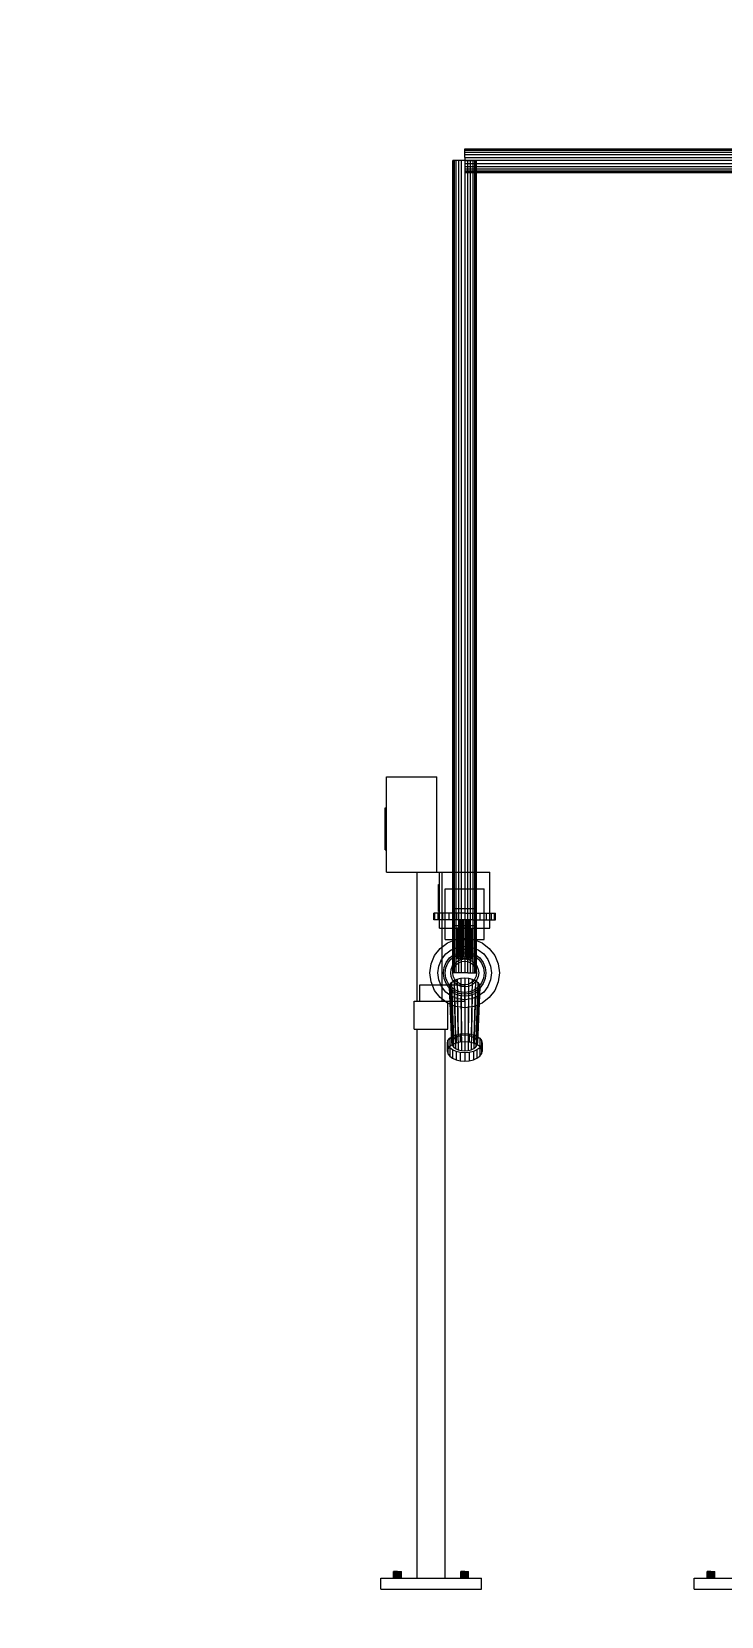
# Model space of a CAD drawing. Header units: millimetres. Extents: x -191664 to 191490, y -197311 to 10263.
# Drawn here: x -624 to 608, y -98248 to -95420 of the extents above; entities that cross this region are included whole.
import ezdxf

# ---------------------------------------------------------------- set-up
doc = ezdxf.new("R2010")
doc.units = ezdxf.units.MM
doc.layers.add('DET_mezcladora_frontal', color=7, linetype='Continuous', lineweight=0)
doc.layers.add('R15_COTAS_TRANSPORTE_P', color=1, linetype='Continuous', lineweight=0)
doc.dimstyles.new('PLANTA_20', dxfattribs={"dimtxt": 50, "dimasz": 30, "dimexe": 30, "dimexo": 16, "dimgap": 20, "dimtad": 1, "dimtih": 1, "dimtoh": 1, "dimdec": 1, "dimzin": 0, "dimdsep": 46, "dimcen": 0.09, "dimadec": 0, "dimazin": 0, "dimtfac": 1, "dimtdec": 4, "dimtofl": 0, "dimtmove": 0, "dimatfit": 3, "dimfxl": 1, "dimtolj": 1, "dimtzin": 0, "dimarcsym": 0})

# ---------------------------------------------------------------- blocks, each defined once
blk = doc.blocks.new('*D131')
at = {"layer": 'Defpoints', "color": 0, "transparency": 16777216}
for p in [(1100, -183968.1), (1139.8, -184162.7), (1104.6, -184212), (1304.6, -184212), (1304.6, -184212)]:
    blk.add_point(p, dxfattribs=at)
at = {"layer": 'R15_COTAS_TRANSPORTE_P', "color": 0, "lineweight": -2, "transparency": 16777216}
blk.add_arc((1304.6, -184212), 172, 140.0034, 169.9966, dxfattribs=at)
at = {"layer": 'R15_COTAS_TRANSPORTE_P', "color": 0, "transparency": 16777216}
for points in [[(1169.3, -184097.9), (1176.3, -184105), (1194, -184080.2)], [(1140.2, -184182.6), (1130.2, -184181.7), (1132.6, -184212)]]:
    blk.add_solid(points, dxfattribs=at)
blk = doc.blocks.new('*D132')
at = {"layer": 'Defpoints', "color": 0, "transparency": 16777216}
for p in [(-500, -194490), (-500, -194490), (500, -194490), (203.3, -194656.7), (439.7, -194832)]:
    blk.add_point(p, dxfattribs=at)
at = {"layer": 'R15_COTAS_TRANSPORTE_P', "color": 0, "lineweight": -2, "transparency": 16777216}
blk.add_arc((-500, -194490), 722.8, 342.3783, 357.6217, dxfattribs=at)
at = {"layer": 'R15_COTAS_TRANSPORTE_P', "color": 0, "transparency": 16777216}
for points in [[(217.2, -194519.9), (227.1, -194520.1), (222.8, -194490)], [(193.6, -194710.4), (184.1, -194707.2), (179.2, -194737.2)]]:
    blk.add_solid(points, dxfattribs=at)
blk = doc.blocks.new('*D133')
at = {"layer": 'Defpoints', "color": 0, "transparency": 16777216}
for p in [(439.7, -194148), (217.9, -194406.1), (-500, -194490), (-500, -194490), (500, -194490)]:
    blk.add_point(p, dxfattribs=at)
at = {"layer": 'R15_COTAS_TRANSPORTE_P', "color": 0, "lineweight": -2, "transparency": 16777216}
blk.add_arc((-500, -194490), 722.8, 2.3783, 17.6217, dxfattribs=at)
at = {"layer": 'R15_COTAS_TRANSPORTE_P', "color": 0, "transparency": 16777216}
for points in [[(184.1, -194272.8), (193.6, -194269.6), (179.2, -194242.8)], [(227.1, -194459.9), (217.2, -194460.1), (222.8, -194490)]]:
    blk.add_solid(points, dxfattribs=at)

msp = doc.modelspace()

# ---------------------------------------------------------------- linework, layer by layer
at = {"layer": 'DET_mezcladora_frontal', "color": 134, "true_color": 0x238fa9}
for p, q in [((150, -95629.52), (150, -95628.8)), ((150, -95628.8), (1440, -95628.8)), ((150, -95631.64), (150, -95629.52)), ((150, -95629.52), (1440, -95629.52)), ((150, -95635.01), (150, -95631.64)), ((150, -95631.64), (1440, -95631.64)), ((150, -95639.4), (150, -95635.01)), ((150, -95635.01), (1440, -95635.01)), ((150, -95644.51), (150, -95639.4)), ((150, -95639.4), (1440, -95639.4)), ((150, -95644.51), (150, -95650)), ((150, -95644.51), (1440, -95644.51)), ((129.52, -95650), (128.8, -95650)), ((128.8, -97100), (128.8, -95650)), ((131.64, -95650), (129.52, -95650)), ((129.52, -97100), (129.52, -95650)), ((135.01, -95650), (131.64, -95650)), ((131.64, -97100), (131.64, -95650)), ((139.4, -95650), (135.01, -95650)), ((135.01, -97100), (135.01, -95650)), ((144.51, -95650), (139.4, -95650)), ((139.4, -97100), (139.4, -95650)), ((150, -95650), (144.51, -95650)), ((144.51, -97100), (144.51, -95650)), ((150, -95650), (155.49, -95650)), ((150, -95650), (150, -97100)), ((150, -95650), (150, -95655.49)), ((1440, -95650), (150, -95650)), ((150, -95655.49), (150, -95660.6)), ((150, -95655.49), (1440, -95655.49)), ((150, -95660.6), (150, -95664.99)), ((150, -95660.6), (1440, -95660.6)), ((150, -95664.99), (150, -95668.36)), ((150, -95664.99), (1440, -95664.99)), ((150, -95668.36), (150, -95670.48)), ((150, -95668.36), (1440, -95668.36)), ((150, -95670.48), (150, -95671.2)), ((150, -95670.48), (1440, -95670.48)), ((150, -95671.2), (1440, -95671.2)), ((155.49, -95650), (160.6, -95650)), ((155.49, -97100), (155.49, -95650)), ((160.6, -95650), (164.99, -95650)), ((160.6, -97100), (160.6, -95650)), ((164.99, -95650), (168.36, -95650)), ((164.99, -97100), (164.99, -95650)), ((168.36, -95650), (170.48, -95650)), ((168.36, -97100), (168.36, -95650)), ((170.48, -95650), (171.2, -95650)), ((170.48, -97100), (170.48, -95650)), ((171.2, -97100), (171.2, -95650)), ((129.52, -97094.51), (131.64, -97089.4)), ((131.64, -97089.4), (135.01, -97085.01)), ((135.01, -97085.01), (139.4, -97081.64)), ((139.4, -97081.64), (144.51, -97079.52)), ((144.51, -97079.52), (150, -97078.8)), ((150, -97078.8), (155.49, -97079.52)), ((155.49, -97079.52), (160.6, -97081.64)), ((160.6, -97081.64), (164.99, -97085.01)), ((164.99, -97085.01), (168.36, -97089.4)), ((168.36, -97089.4), (170.48, -97094.51)), ((128.8, -97100), (129.52, -97094.51)), ((129.52, -97105.49), (128.8, -97100)), ((129.52, -97100), (128.8, -97100)), ((131.64, -97100), (129.52, -97100)), ((131.64, -97110.6), (129.52, -97105.49)), ((135.01, -97100), (131.64, -97100)), ((135.01, -97114.99), (131.64, -97110.6)), ((139.4, -97100), (135.01, -97100)), ((139.4, -97118.36), (135.01, -97114.99)), ((144.51, -97100), (139.4, -97100)), ((144.51, -97120.48), (139.4, -97118.36)), ((150, -97100), (144.51, -97100)), ((155.49, -97100), (150, -97100)), ((155.49, -97100), (160.6, -97100)), ((160.6, -97118.36), (155.49, -97120.48)), ((160.6, -97100), (164.99, -97100)), ((164.99, -97114.99), (160.6, -97118.36)), ((164.99, -97100), (168.36, -97100)), ((168.36, -97110.6), (164.99, -97114.99)), ((168.36, -97100), (170.48, -97100)), ((170.48, -97105.49), (168.36, -97110.6)), ((170.48, -97094.51), (171.2, -97100)), ((171.2, -97100), (170.48, -97105.49)), ((170.48, -97100), (171.2, -97100)), ((150, -97121.2), (144.51, -97120.48)), ((155.49, -97120.48), (150, -97121.2))]:
    msp.add_line(p, q, dxfattribs=at)
at = {"layer": 'DET_mezcladora_frontal', "color": 139, "true_color": 0x344b58}
for p, q in [((10, -96750), (100, -96750)), ((10, -96920), (10, -96750)), ((100, -96920), (100, -96750)), ((10, -96920), (100, -96920)), ((65, -96920), (110, -96920)), ((65, -97150), (65, -96920)), ((105, -96920), (195, -96920)), ((105, -97020), (105, -96920)), ((110, -97150), (110, -96920)), ((195, -97020), (195, -96920)), ((115, -96950), (185, -96950)), ((115, -97040), (115, -96950)), ((185, -97040), (185, -96950)), ((96.87, -96993), (95, -96993)), ((95, -97005), (95, -96993)), ((96.87, -97005), (95, -97005)), ((102.37, -96993), (96.87, -96993)), ((96.87, -97005), (96.87, -96993)), ((102.37, -97005), (96.87, -97005)), ((111.11, -96993), (102.37, -96993)), ((102.37, -97005), (102.37, -96993)), ((111.11, -97005), (102.37, -97005)), ((122.5, -96993), (111.11, -96993)), ((111.11, -97005), (111.11, -96993)), ((122.5, -97005), (111.11, -97005)), ((135.76, -96993), (122.5, -96993)), ((122.5, -97005), (122.5, -96993)), ((135.76, -97005), (122.5, -97005)), ((130, -96985), (170, -96985)), ((130, -97015), (130, -96985)), ((150, -96993), (135.76, -96993)), ((135.76, -97005), (135.76, -96993)), ((150, -97005), (135.76, -97005)), ((150, -96993), (164.24, -96993)), ((150, -96993), (150, -97005)), ((164.24, -97005), (150, -97005)), ((164.24, -96993), (177.5, -96993)), ((164.24, -97005), (164.24, -96993)), ((164.24, -97005), (177.5, -97005)), ((170, -97015), (170, -96985)), ((177.5, -96993), (188.89, -96993)), ((177.5, -97005), (177.5, -96993)), ((177.5, -97005), (188.89, -97005)), ((188.89, -96993), (197.63, -96993)), ((188.89, -97005), (188.89, -96993)), ((188.89, -97005), (197.63, -97005)), ((197.63, -96993), (203.13, -96993)), ((197.63, -97005), (197.63, -96993)), ((197.63, -97005), (203.13, -97005)), ((203.13, -96993), (205, -96993)), ((203.13, -97005), (203.13, -96993)), ((203.13, -97005), (205, -97005)), ((205, -97005), (205, -96993)), ((105, -97020), (195, -97020)), ((130, -97015), (170, -97015)), ((115, -97040), (185, -97040)), ((70, -97121.2), (150, -97121.2)), ((70, -97150), (70, -97121.2)), ((150, -97150), (150, -97121.2)), ((60, -97150), (120, -97150)), ((60, -97200), (60, -97150)), ((65, -97150), (110, -97150)), ((70, -97150), (150, -97150)), ((120, -97200), (120, -97150)), ((60, -97200), (120, -97200)), ((65, -97200), (115, -97200)), ((65, -98180), (65, -97200)), ((115, -98180), (115, -97200)), ((0, -98180), (180, -98180)), ((0, -98200), (0, -98180)), ((65, -98180), (115, -98180)), ((180, -98200), (180, -98180)), ((560, -98180), (740, -98180)), ((560, -98200), (560, -98180)), ((0, -98200), (180, -98200)), ((560, -98200), (740, -98200))]:
    msp.add_line(p, q, dxfattribs=at)
at = {"layer": 'DET_mezcladora_frontal', "color": 123, "true_color": 0x86bdb6}
for p, q in [((8, -96805), (10, -96805)), ((8, -96880), (8, -96805)), ((10, -96880), (10, -96805)), ((8, -96880), (10, -96880))]:
    msp.add_line(p, q, dxfattribs=at)
at = {"layer": 'DET_mezcladora_frontal', "color": 253, "true_color": 0x8fc2bd}
for p, q in [((103, -96942), (105, -96942)), ((103, -96990), (103, -96942)), ((105, -96990), (105, -96942)), ((103, -96990), (105, -96990))]:
    msp.add_line(p, q, dxfattribs=at)
at = {"layer": 'DET_mezcladora_frontal', "color": 9, "true_color": 0xb9c5c9}
for p, q in [((141.31, -97005), (141, -97005)), ((141, -97072), (141, -97005)), ((142.21, -97005), (141.31, -97005)), ((141.31, -97072), (141.31, -97005)), ((143.64, -97005), (142.21, -97005)), ((142.21, -97072), (142.21, -97005)), ((145.5, -97005), (143.64, -97005)), ((143.64, -97072), (143.64, -97005)), ((147.67, -97005), (145.5, -97005)), ((145.5, -97072), (145.5, -97005)), ((150, -97005), (147.67, -97005)), ((147.67, -97072), (147.67, -97005)), ((150, -97005), (152.33, -97005)), ((150, -97005), (150, -97072)), ((152.33, -97005), (154.5, -97005)), ((152.33, -97072), (152.33, -97005)), ((154.5, -97005), (156.36, -97005)), ((154.5, -97072), (154.5, -97005)), ((156.36, -97005), (157.79, -97005)), ((156.36, -97072), (156.36, -97005)), ((157.79, -97005), (158.69, -97005)), ((157.79, -97072), (157.79, -97005)), ((158.69, -97005), (159, -97005)), ((158.69, -97072), (158.69, -97005)), ((159, -97072), (159, -97005)), ((136.48, -97020), (136, -97020)), ((136, -97058), (136, -97020)), ((137.88, -97020), (136.48, -97020)), ((136.48, -97058), (136.48, -97020)), ((140.1, -97020), (137.88, -97020)), ((137.88, -97058), (137.88, -97020)), ((143, -97020), (140.1, -97020)), ((140.1, -97058), (140.1, -97020)), ((146.38, -97020), (143, -97020)), ((143, -97058), (143, -97020)), ((150, -97020), (146.38, -97020)), ((146.38, -97058), (146.38, -97020)), ((150, -97020), (153.62, -97020)), ((150, -97020), (150, -97058)), ((153.62, -97020), (157, -97020)), ((153.62, -97058), (153.62, -97020)), ((157, -97020), (159.9, -97020)), ((157, -97058), (157, -97020)), ((159.9, -97020), (162.12, -97020)), ((159.9, -97058), (159.9, -97020)), ((162.12, -97020), (163.52, -97020)), ((162.12, -97058), (162.12, -97020)), ((163.52, -97020), (164, -97020)), ((163.52, -97058), (163.52, -97020)), ((164, -97058), (164, -97020)), ((96.31, -97069), (106.16, -97056.16)), ((106.16, -97056.16), (119, -97046.31)), ((116.06, -97066.06), (126, -97058.43)), ((119, -97046.31), (133.95, -97040.11)), ((126, -97058.43), (137.58, -97053.64)), ((133.95, -97040.11), (150, -97038)), ((136.48, -97040), (136, -97040)), ((136, -97075), (136, -97040)), ((136.48, -97058), (136, -97058)), ((137.88, -97040), (136.48, -97040)), ((136.48, -97075), (136.48, -97040)), ((137.88, -97058), (136.48, -97058)), ((137.58, -97053.64), (150, -97052)), ((140.1, -97040), (137.88, -97040)), ((137.88, -97075), (137.88, -97040)), ((140.1, -97058), (137.88, -97058)), ((143, -97040), (140.1, -97040)), ((140.1, -97075), (140.1, -97040)), ((143, -97058), (140.1, -97058)), ((146.38, -97040), (143, -97040)), ((143, -97075), (143, -97040)), ((146.38, -97058), (143, -97058)), ((150, -97040), (146.38, -97040)), ((146.38, -97075), (146.38, -97040)), ((150, -97058), (146.38, -97058)), ((150, -97038), (166.05, -97040.11)), ((150, -97040), (153.62, -97040)), ((150, -97040), (150, -97075)), ((150, -97052), (162.42, -97053.64)), ((153.62, -97058), (150, -97058)), ((153.62, -97040), (157, -97040)), ((153.62, -97075), (153.62, -97040)), ((153.62, -97058), (157, -97058)), ((157, -97040), (159.9, -97040)), ((157, -97075), (157, -97040)), ((157, -97058), (159.9, -97058)), ((159.9, -97040), (162.12, -97040)), ((159.9, -97075), (159.9, -97040)), ((159.9, -97058), (162.12, -97058)), ((162.12, -97040), (163.52, -97040)), ((162.12, -97075), (162.12, -97040)), ((162.12, -97058), (163.52, -97058)), ((162.42, -97053.64), (174, -97058.43)), ((163.52, -97040), (164, -97040)), ((163.52, -97075), (163.52, -97040)), ((163.52, -97058), (164, -97058)), ((164, -97075), (164, -97040)), ((166.05, -97040.11), (181, -97046.31)), ((174, -97058.43), (183.94, -97066.06)), ((181, -97046.31), (193.84, -97056.16)), ((193.84, -97056.16), (203.69, -97069)), ((88, -97100), (90.11, -97083.95)), ((90.11, -97083.95), (96.31, -97069)), ((102, -97100), (103.64, -97087.58)), ((103.64, -97087.58), (108.43, -97076)), ((108.43, -97076), (116.06, -97066.06)), ((125.85, -97093.53), (128.35, -97087.5)), ((128.35, -97087.5), (132.32, -97082.32)), ((132.32, -97082.32), (137.5, -97078.35)), ((136.48, -97075), (136, -97075)), ((137.88, -97075), (136.48, -97075)), ((137.5, -97078.35), (143.53, -97075.85)), ((140.1, -97075), (137.88, -97075)), ((143, -97075), (140.1, -97075)), ((141.31, -97072), (141, -97072)), ((142.21, -97072), (141.31, -97072)), ((143.64, -97072), (142.21, -97072)), ((146.38, -97075), (143, -97075)), ((143.53, -97075.85), (150, -97075)), ((145.5, -97072), (143.64, -97072)), ((147.67, -97072), (145.5, -97072)), ((150, -97075), (146.38, -97075)), ((150, -97072), (147.67, -97072)), ((152.33, -97072), (150, -97072)), ((153.62, -97075), (150, -97075)), ((150, -97075), (156.47, -97075.85)), ((152.33, -97072), (154.5, -97072)), ((153.62, -97075), (157, -97075)), ((154.5, -97072), (156.36, -97072)), ((156.36, -97072), (157.79, -97072)), ((156.47, -97075.85), (162.5, -97078.35)), ((157, -97075), (159.9, -97075)), ((157.79, -97072), (158.69, -97072)), ((158.69, -97072), (159, -97072)), ((159.9, -97075), (162.12, -97075)), ((162.12, -97075), (163.52, -97075)), ((162.5, -97078.35), (167.68, -97082.32)), ((163.52, -97075), (164, -97075)), ((167.68, -97082.32), (171.65, -97087.5)), ((171.65, -97087.5), (174.15, -97093.53)), ((183.94, -97066.06), (191.57, -97076)), ((191.57, -97076), (196.36, -97087.58)), ((196.36, -97087.58), (198, -97100)), ((203.69, -97069), (209.89, -97083.95)), ((209.89, -97083.95), (212, -97100)), ((90.11, -97116.05), (88, -97100)), ((96.31, -97131), (90.11, -97116.05)), ((103.64, -97112.42), (102, -97100)), ((108.43, -97124), (103.64, -97112.42)), ((125, -97100), (125.85, -97093.53)), ((125.85, -97106.47), (125, -97100)), ((128.35, -97112.5), (125.85, -97106.47)), ((132.32, -97117.68), (128.35, -97112.5)), ((137.5, -97121.65), (132.32, -97117.68)), ((167.68, -97117.68), (162.5, -97121.65)), ((171.65, -97112.5), (167.68, -97117.68)), ((174.15, -97106.47), (171.65, -97112.5)), ((174.15, -97093.53), (175, -97100)), ((175, -97100), (174.15, -97106.47)), ((196.36, -97112.42), (191.57, -97124)), ((198, -97100), (196.36, -97112.42)), ((209.89, -97116.05), (203.69, -97131)), ((212, -97100), (209.89, -97116.05)), ((106.16, -97143.84), (96.31, -97131)), ((119, -97153.69), (106.16, -97143.84)), ((116.06, -97133.94), (108.43, -97124)), ((126, -97141.57), (116.06, -97133.94)), ((137.58, -97146.36), (126, -97141.57)), ((143.53, -97124.15), (137.5, -97121.65)), ((150, -97148), (137.58, -97146.36)), ((150, -97125), (143.53, -97124.15)), ((156.47, -97124.15), (150, -97125)), ((162.42, -97146.36), (150, -97148)), ((162.5, -97121.65), (156.47, -97124.15)), ((174, -97141.57), (162.42, -97146.36)), ((183.94, -97133.94), (174, -97141.57)), ((193.84, -97143.84), (181, -97153.69)), ((191.57, -97124), (183.94, -97133.94)), ((203.69, -97131), (193.84, -97143.84)), ((133.95, -97159.89), (119, -97153.69)), ((150, -97162), (133.95, -97159.89)), ((166.05, -97159.89), (150, -97162)), ((181, -97153.69), (166.05, -97159.89)), ((119, -97225), (120.06, -97220.55)), ((120.06, -97229.45), (119, -97225)), ((119, -97240), (119, -97225)), ((120.06, -97220.55), (123.15, -97216.4)), ((120.06, -97220.55), (120.06, -97235.55)), ((123.15, -97233.6), (120.06, -97229.45)), ((120.06, -97229.45), (120.06, -97244.45)), ((123.15, -97231.4), (120.06, -97235.55)), ((123.15, -97216.4), (128.08, -97212.84)), ((123.15, -97216.4), (123.15, -97231.4)), ((128.08, -97227.84), (123.15, -97231.4)), ((128.08, -97212.84), (134.5, -97210.11)), ((128.08, -97212.84), (128.08, -97227.84)), ((134.5, -97225.11), (128.08, -97227.84)), ((134.5, -97210.11), (141.98, -97208.39)), ((134.5, -97210.11), (134.5, -97225.11)), ((141.98, -97223.39), (134.5, -97225.11)), ((141.98, -97208.39), (150, -97207.8)), ((141.98, -97208.39), (141.98, -97223.39)), ((150, -97222.8), (141.98, -97223.39)), ((150, -97207.8), (158.02, -97208.39)), ((150, -97207.8), (150, -97222.8)), ((158.02, -97223.39), (150, -97222.8)), ((158.02, -97208.39), (165.5, -97210.11)), ((158.02, -97208.39), (158.02, -97223.39)), ((165.5, -97225.11), (158.02, -97223.39)), ((165.5, -97210.11), (171.92, -97212.84)), ((165.5, -97210.11), (165.5, -97225.11)), ((171.92, -97227.84), (165.5, -97225.11)), ((171.92, -97212.84), (176.85, -97216.4)), ((171.92, -97212.84), (171.92, -97227.84)), ((176.85, -97231.4), (171.92, -97227.84)), ((176.85, -97216.4), (179.94, -97220.55)), ((176.85, -97216.4), (176.85, -97231.4)), ((179.94, -97229.45), (176.85, -97233.6)), ((179.94, -97235.55), (176.85, -97231.4)), ((179.94, -97220.55), (181, -97225)), ((179.94, -97220.55), (179.94, -97235.55)), ((181, -97225), (179.94, -97229.45)), ((179.94, -97229.45), (179.94, -97244.45)), ((181, -97225), (181, -97240)), ((120.06, -97235.55), (119, -97240)), ((119, -97240), (120.06, -97244.45)), ((120.06, -97244.45), (123.15, -97248.6)), ((128.08, -97237.16), (123.15, -97233.6)), ((123.15, -97233.6), (123.15, -97248.6)), ((123.15, -97248.6), (128.08, -97252.16)), ((134.5, -97239.89), (128.08, -97237.16)), ((128.08, -97237.16), (128.08, -97252.16)), ((128.08, -97252.16), (134.5, -97254.89)), ((141.98, -97241.61), (134.5, -97239.89)), ((134.5, -97239.89), (134.5, -97254.89)), ((134.5, -97254.89), (141.98, -97256.61)), ((150, -97242.2), (141.98, -97241.61)), ((141.98, -97241.61), (141.98, -97256.61)), ((141.98, -97256.61), (150, -97257.2)), ((158.02, -97241.61), (150, -97242.2)), ((150, -97242.2), (150, -97257.2)), ((150, -97257.2), (158.02, -97256.61)), ((165.5, -97239.89), (158.02, -97241.61)), ((158.02, -97241.61), (158.02, -97256.61)), ((158.02, -97256.61), (165.5, -97254.89)), ((171.92, -97237.16), (165.5, -97239.89)), ((165.5, -97239.89), (165.5, -97254.89)), ((165.5, -97254.89), (171.92, -97252.16)), ((176.85, -97233.6), (171.92, -97237.16)), ((171.92, -97237.16), (171.92, -97252.16)), ((171.92, -97252.16), (176.85, -97248.6)), ((176.85, -97233.6), (176.85, -97248.6)), ((176.85, -97248.6), (179.94, -97244.45)), ((181, -97240), (179.94, -97235.55)), ((179.94, -97244.45), (181, -97240)), ((23.24, -98168), (23, -98168)), ((23, -98180), (23, -98168)), ((23.24, -98180), (23, -98180)), ((23.94, -98168), (23.24, -98168)), ((23.24, -98180), (23.24, -98168)), ((23.94, -98180), (23.24, -98180)), ((25.05, -98168), (23.94, -98168)), ((23.94, -98180), (23.94, -98168)), ((25.05, -98180), (23.94, -98180)), ((26.5, -98168), (25.05, -98168)), ((25.05, -98180), (25.05, -98168)), ((26.5, -98180), (25.05, -98180)), ((28.19, -98168), (26.5, -98168)), ((26.5, -98180), (26.5, -98168)), ((28.19, -98180), (26.5, -98180)), ((30, -98168), (28.19, -98168)), ((28.19, -98180), (28.19, -98168)), ((30, -98180), (28.19, -98180)), ((30, -98168), (31.81, -98168)), ((30, -98168), (30, -98180)), ((31.81, -98180), (30, -98180)), ((31.81, -98168), (33.5, -98168)), ((31.81, -98180), (31.81, -98168)), ((31.81, -98180), (33.5, -98180)), ((33.5, -98168), (34.95, -98168)), ((33.5, -98180), (33.5, -98168)), ((33.5, -98180), (34.95, -98180)), ((34.95, -98168), (36.06, -98168)), ((34.95, -98180), (34.95, -98168)), ((34.95, -98180), (36.06, -98180)), ((36.06, -98168), (36.76, -98168)), ((36.06, -98180), (36.06, -98168)), ((36.06, -98180), (36.76, -98180)), ((36.76, -98168), (37, -98168)), ((36.76, -98180), (36.76, -98168)), ((36.76, -98180), (37, -98180)), ((37, -98180), (37, -98168)), ((143.24, -98168), (143, -98168)), ((143, -98180), (143, -98168)), ((143.24, -98180), (143, -98180)), ((143.94, -98168), (143.24, -98168)), ((143.24, -98180), (143.24, -98168)), ((143.94, -98180), (143.24, -98180)), ((145.05, -98168), (143.94, -98168)), ((143.94, -98180), (143.94, -98168)), ((145.05, -98180), (143.94, -98180)), ((146.5, -98168), (145.05, -98168)), ((145.05, -98180), (145.05, -98168)), ((146.5, -98180), (145.05, -98180)), ((148.19, -98168), (146.5, -98168)), ((146.5, -98180), (146.5, -98168)), ((148.19, -98180), (146.5, -98180)), ((150, -98168), (148.19, -98168)), ((148.19, -98180), (148.19, -98168)), ((150, -98180), (148.19, -98180)), ((150, -98168), (151.81, -98168)), ((150, -98168), (150, -98180)), ((151.81, -98180), (150, -98180)), ((151.81, -98168), (153.5, -98168)), ((151.81, -98180), (151.81, -98168)), ((151.81, -98180), (153.5, -98180)), ((153.5, -98168), (154.95, -98168)), ((153.5, -98180), (153.5, -98168)), ((153.5, -98180), (154.95, -98180)), ((154.95, -98168), (156.06, -98168)), ((154.95, -98180), (154.95, -98168)), ((154.95, -98180), (156.06, -98180)), ((156.06, -98168), (156.76, -98168)), ((156.06, -98180), (156.06, -98168)), ((156.06, -98180), (156.76, -98180)), ((156.76, -98168), (157, -98168)), ((156.76, -98180), (156.76, -98168)), ((156.76, -98180), (157, -98180)), ((157, -98180), (157, -98168)), ((583.24, -98168), (583, -98168)), ((583, -98180), (583, -98168)), ((583.24, -98180), (583, -98180)), ((583.94, -98168), (583.24, -98168)), ((583.24, -98180), (583.24, -98168)), ((583.94, -98180), (583.24, -98180)), ((585.05, -98168), (583.94, -98168)), ((583.94, -98180), (583.94, -98168)), ((585.05, -98180), (583.94, -98180)), ((586.5, -98168), (585.05, -98168)), ((585.05, -98180), (585.05, -98168)), ((586.5, -98180), (585.05, -98180)), ((588.19, -98168), (586.5, -98168)), ((586.5, -98180), (586.5, -98168)), ((588.19, -98180), (586.5, -98180)), ((590, -98168), (588.19, -98168)), ((588.19, -98180), (588.19, -98168)), ((590, -98180), (588.19, -98180)), ((590, -98168), (591.81, -98168)), ((590, -98168), (590, -98180)), ((591.81, -98180), (590, -98180)), ((591.81, -98168), (593.5, -98168)), ((591.81, -98180), (591.81, -98168)), ((591.81, -98180), (593.5, -98180)), ((593.5, -98168), (594.95, -98168)), ((593.5, -98180), (593.5, -98168)), ((593.5, -98180), (594.95, -98180)), ((594.95, -98168), (596.06, -98168)), ((594.95, -98180), (594.95, -98168)), ((594.95, -98180), (596.06, -98180)), ((596.06, -98168), (596.76, -98168)), ((596.06, -98180), (596.06, -98168)), ((596.06, -98180), (596.76, -98180)), ((596.76, -98168), (597, -98168)), ((596.76, -98180), (596.76, -98168)), ((596.76, -98180), (597, -98180)), ((597, -98180), (597, -98168))]:
    msp.add_line(p, q, dxfattribs=at)
at = {"layer": 'DET_mezcladora_frontal', "color": 55, "true_color": 0xb2944d}
for p, q in [((140.16, -97063.29), (150, -97062)), ((150, -97062), (159.84, -97063.29)), ((112, -97100), (113.29, -97090.16)), ((113.29, -97090.16), (117.09, -97081)), ((115, -97100), (116.19, -97090.94)), ((116.19, -97090.94), (119.69, -97082.5)), ((117.09, -97081), (123.13, -97073.13)), ((119.69, -97082.5), (125.25, -97075.25)), ((123.13, -97073.13), (131, -97067.09)), ((125.25, -97075.25), (132.5, -97069.69)), ((131, -97067.09), (140.16, -97063.29)), ((132.5, -97069.69), (140.94, -97066.19)), ((140.94, -97066.19), (150, -97065)), ((150, -97065), (159.06, -97066.19)), ((159.06, -97066.19), (167.5, -97069.69)), ((159.84, -97063.29), (169, -97067.09)), ((167.5, -97069.69), (174.75, -97075.25)), ((169, -97067.09), (176.87, -97073.13)), ((174.75, -97075.25), (180.31, -97082.5)), ((176.87, -97073.13), (182.91, -97081)), ((180.31, -97082.5), (183.81, -97090.94)), ((182.91, -97081), (186.71, -97090.16)), ((183.81, -97090.94), (185, -97100)), ((186.71, -97090.16), (188, -97100)), ((113.29, -97109.84), (112, -97100)), ((117.09, -97119), (113.29, -97109.84)), ((116.19, -97109.06), (115, -97100)), ((119.69, -97117.5), (116.19, -97109.06)), ((123.13, -97126.87), (117.09, -97119)), ((125.25, -97124.75), (119.69, -97117.5)), ((123.92, -97120.81), (126.62, -97116.9)), ((126.62, -97116.9), (130.91, -97113.54)), ((126.62, -97116.9), (130.08, -97218.1)), ((130.91, -97113.54), (136.5, -97110.97)), ((130.91, -97113.54), (133.74, -97215.24)), ((136.5, -97110.97), (143.01, -97109.35)), ((136.5, -97110.97), (138.5, -97213.05)), ((143.01, -97109.35), (150, -97108.8)), ((143.01, -97109.35), (144.05, -97211.67)), ((150, -97108.8), (156.99, -97109.35)), ((150, -97108.8), (150, -97211.2)), ((156.99, -97109.35), (155.95, -97211.67)), ((156.99, -97109.35), (163.5, -97110.97)), ((163.5, -97110.97), (161.5, -97213.05)), ((163.5, -97110.97), (169.09, -97113.54)), ((169.09, -97113.54), (166.26, -97215.24)), ((169.09, -97113.54), (173.38, -97116.9)), ((173.38, -97116.9), (169.92, -97218.1)), ((173.38, -97116.9), (176.08, -97120.81)), ((180.31, -97117.5), (174.75, -97124.75)), ((182.91, -97119), (176.87, -97126.87)), ((183.81, -97109.06), (180.31, -97117.5)), ((186.71, -97109.84), (182.91, -97119)), ((185, -97100), (183.81, -97109.06)), ((188, -97100), (186.71, -97109.84)), ((123, -97125), (123.92, -97120.81)), ((123.92, -97129.19), (123, -97125)), ((127, -97225), (123, -97125)), ((131, -97132.91), (123.13, -97126.87)), ((123.92, -97120.81), (127.78, -97221.43)), ((126.62, -97133.1), (123.92, -97129.19)), ((123.92, -97129.19), (127.78, -97228.57)), ((132.5, -97130.31), (125.25, -97124.75)), ((130.91, -97136.46), (126.62, -97133.1)), ((126.62, -97133.1), (130.08, -97231.9)), ((136.5, -97139.03), (130.91, -97136.46)), ((130.91, -97136.46), (133.74, -97234.76)), ((140.16, -97136.71), (131, -97132.91)), ((140.94, -97133.81), (132.5, -97130.31)), ((143.01, -97140.65), (136.5, -97139.03)), ((136.5, -97139.03), (138.5, -97236.95)), ((150, -97138), (140.16, -97136.71)), ((150, -97135), (140.94, -97133.81)), ((150, -97141.2), (143.01, -97140.65)), ((143.01, -97140.65), (144.05, -97238.33)), ((159.06, -97133.81), (150, -97135)), ((159.84, -97136.71), (150, -97138)), ((156.99, -97140.65), (150, -97141.2)), ((150, -97141.2), (150, -97238.8)), ((156.99, -97140.65), (155.95, -97238.33)), ((163.5, -97139.03), (156.99, -97140.65)), ((167.5, -97130.31), (159.06, -97133.81)), ((169, -97132.91), (159.84, -97136.71)), ((163.5, -97139.03), (161.5, -97236.95)), ((169.09, -97136.46), (163.5, -97139.03)), ((169.09, -97136.46), (166.26, -97234.76)), ((174.75, -97124.75), (167.5, -97130.31)), ((176.87, -97126.87), (169, -97132.91)), ((173.38, -97133.1), (169.09, -97136.46)), ((173.38, -97133.1), (169.92, -97231.9)), ((176.08, -97120.81), (172.22, -97221.43)), ((176.08, -97129.19), (172.22, -97228.57)), ((177, -97125), (173, -97225)), ((176.08, -97129.19), (173.38, -97133.1)), ((176.08, -97120.81), (177, -97125)), ((177, -97125), (176.08, -97129.19)), ((127.78, -97221.43), (127, -97225)), ((127, -97225), (127.78, -97228.57)), ((130.08, -97218.1), (127.78, -97221.43)), ((127.78, -97228.57), (130.08, -97231.9)), ((133.74, -97215.24), (130.08, -97218.1)), ((130.08, -97231.9), (133.74, -97234.76)), ((138.5, -97213.05), (133.74, -97215.24)), ((144.05, -97211.67), (138.5, -97213.05)), ((150, -97211.2), (144.05, -97211.67)), ((155.95, -97211.67), (150, -97211.2)), ((161.5, -97213.05), (155.95, -97211.67)), ((166.26, -97215.24), (161.5, -97213.05)), ((169.92, -97218.1), (166.26, -97215.24)), ((166.26, -97234.76), (169.92, -97231.9)), ((172.22, -97221.43), (169.92, -97218.1)), ((169.92, -97231.9), (172.22, -97228.57)), ((173, -97225), (172.22, -97221.43)), ((172.22, -97228.57), (173, -97225)), ((133.74, -97234.76), (138.5, -97236.95)), ((138.5, -97236.95), (144.05, -97238.33)), ((144.05, -97238.33), (150, -97238.8)), ((150, -97238.8), (155.95, -97238.33)), ((155.95, -97238.33), (161.5, -97236.95)), ((161.5, -97236.95), (166.26, -97234.76))]:
    msp.add_line(p, q, dxfattribs=at)

# ---------------------------------------------------------------- dimensions: what is measured, and where the dimension line sits
at = {"layer": 'R15_COTAS_TRANSPORTE_P'}
for base, line1, line2, picture, middle in [((217.89, -194406.09), ((-500, -194490), (500, -194490)), ((-500, -194490), (439.69, -194147.98)), '*D133', (191490.46, -33543.69)), ((203.29, -194656.68), ((-500, -194490), (500, -194490)), ((-500, -194490), (439.69, -194832.02)), '*D132', (-191664.11, -34001.98)), ((1139.8, -184162.66), ((1304.62, -184212), (1104.62, -184212)), ((1304.62, -184212), (1100, -183968.15)), '*D131', (-166426.35, -78863.51))]:
    dim = msp.add_angular_dim_2l(base=base, line1=line1, line2=line2, dimstyle='PLANTA_20', dxfattribs=at)
    dim.commit()
    dim.dimension.update_dxf_attribs({"geometry": picture, "text_midpoint": middle})

doc.saveas('drawing.dxf')
